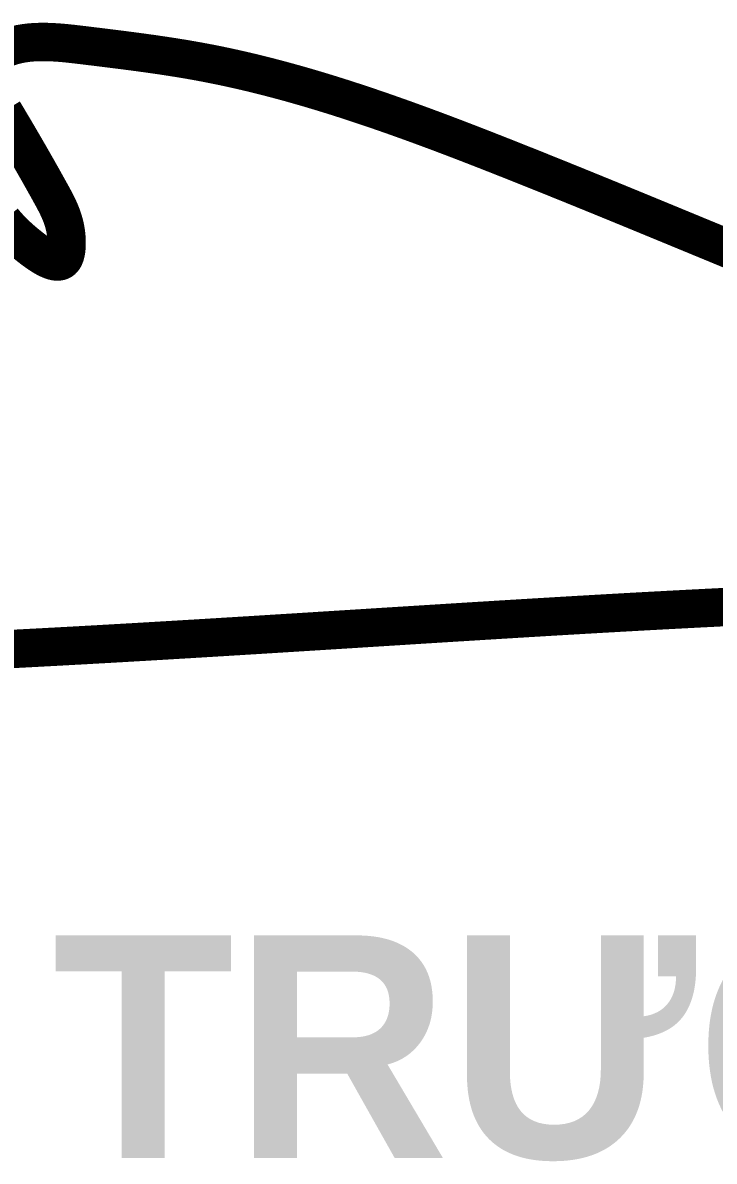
# Model space of a CAD drawing. Header units: millimetres. Extents: x -85362 to 12792, y -54701 to -36522.
# Drawn here: x 11226 to 11530, y -46456 to -45955 of the extents above; entities that cross this region are included whole.
import ezdxf
from ezdxf.enums import TextEntityAlignment as Align

# ---------------------------------------------------------------- set-up
doc = ezdxf.new("R2010")
doc.units = ezdxf.units.MM
doc.header["$MEASUREMENT"] = 0
for name, color, linetype, lineweight in [('LC ISO', 153, 'Continuous', 13), ('LC Net thay', 7, 'Continuous', 25), ('LC Text1', 3, 'Continuous', 20)]:
    doc.layers.add(name, color=color, linetype=linetype, lineweight=lineweight)
doc.styles.add('Khungten', font='', dxfattribs={"width": 0.9, "height": 5000})
doc.styles.add('Title', font='', dxfattribs={"width": 0.8})
doc.styles.add('VNAVANTH', font='', dxfattribs={"width": 0.6})
doc.styles.get('Khungten').set_extended_font_data('.VnAvantH')
doc.styles.get('Title').set_extended_font_data('.VnBlackH')
doc.styles.get('VNAVANTH').set_extended_font_data('.VnAvantH', bold=True)

# ---------------------------------------------------------------- blocks, each defined once
blk = doc.blocks.new('Mr. Giang')
at = {"layer": 'LC ISO', "const_width": 50}
for points in [[(1605.036862389057, 521.0381504142917), (1605.926793630472, 519.5568221229369), (1606.962000939723, 517.8316389669209), (1607.922809191562, 516.2285420870564), (1608.882435312479, 514.6255823968484), (1609.840867505131, 513.0227776077747), (1610.798093972176, 511.4201454313425), (1611.75410291627, 509.8177035790298), (1612.70888254007, 508.2154697623295), (1613.662421046234, 506.6134616927341), (1614.61470663741, 505.0116970817231), (1615.565727516267, 503.4101936408164), (1616.515471885451, 501.8089690814643), (1617.463927947621, 500.2080411151887), (1618.411083905436, 498.6074274534675), (1619.356927961547, 497.0071458077941), (1620.301448318615, 495.4072138896457), (1621.244633179292, 493.8076494105306), (1622.186470746241, 492.2084700819404), (1623.126949222116, 490.609693615354), (1624.066056809567, 489.0113377222648), (1625.003781711258, 487.413420114179), (1625.940112129841, 485.8159585025609), (1626.875036267973, 484.218970598918), (1627.808542328312, 482.6224741147274), (1628.740618513511, 481.0264867614978), (1629.671253026228, 479.4310262507071), (1630.600434069122, 477.8361102938472), (1631.528149844845, 476.2417566024117), (1632.454388556055, 474.6479828878933), (1633.379138405411, 473.0548068617694), (1634.302387595562, 471.4622462355489), (1635.224124329176, 469.8703187207227), (1636.144336808895, 468.2790420287561), (1637.063013237386, 466.6884338711553), (1637.980141817301, 465.0985119594283), (1638.895710751298, 463.5092940050383), (1639.809708242029, 461.9207977194787), (1640.722122492154, 460.3330408142562), (1641.632941704335, 458.7460410008632), (1642.542154081217, 457.1598159907646), (1643.44974782546, 455.5743834954671), (1644.355711139725, 453.9897612264631), (1645.260032226665, 452.4059668952456), (1646.162699288933, 450.8230182132934), (1647.063700529191, 449.2409328920983), (1647.963024150091, 447.6597286431685), (1648.860658354294, 446.0794231779813), (1649.756591344451, 444.5000342080156), (1650.650811323223, 442.9215794447785), (1651.543306493263, 441.3440765997628), (1652.434065057226, 439.767543384447), (1653.323075217772, 438.1919975103382), (1654.210325177557, 436.6174566888995), (1655.095803139233, 435.0439386316391), (1655.979497305462, 433.4714610500641), (1656.861395878896, 431.9000416556231), (1657.741487062193, 430.3296981598533), (1658.61975905801, 428.760448274203), (1659.496200068999, 427.1923097101952), (1660.370798297826, 425.6253001793062), (1661.243541947134, 424.0594373930164), (1662.114419219591, 422.4947390628463), (1662.983418317845, 420.9312229002456), (1663.850527444562, 419.3689066167498), (1664.715734802384, 417.8078079238099), (1665.579028593982, 416.2479445329457), (1666.714209776401, 414.1934126199679), (1667.299767563013, 413.1319416083433), (1668.156398795847, 411.5751490692816), (1669.009134714617, 410.0179775957045), (1669.856813127312, 408.4594428565308), (1670.698271841904, 406.898560520652), (1671.53234866637, 405.3343462569596), (1672.357881408688, 403.7658157343444), (1673.173707876838, 402.1919846217115), (1673.978665878797, 400.6118685879518), (1674.771593222541, 399.0244833019714), (1675.551327716044, 397.4288444326471), (1676.316707167289, 395.8239676488689), (1677.066569384249, 394.2088686195581), (1677.799752174907, 392.5825630136046), (1678.515093347236, 390.9440664999001), (1679.211430709212, 389.2923947473212), (1679.887602068819, 387.6265634248018), (1680.542445234028, 385.9455882012044), (1681.174798012817, 384.2484847454348), (1681.783498213169, 382.534268726398), (1682.367383643055, 380.8019558129707), (1682.925292110458, 379.0505616740726), (1683.45606142335, 377.2791019785811), (1683.958529389711, 375.4865923954013), (1684.431533817518, 373.6720485934241), (1684.873912514749, 371.8344862415406), (1685.284503289386, 369.9729210086556), (1685.662143949397, 368.0863685636618), (1686.005672302764, 366.173844575449), (1686.313926157467, 364.234364712923), (1686.585743321481, 362.2669446449747), (1686.819961602783, 360.2706000404955), (1687.015418809347, 358.2443465683765), (1687.170952749159, 356.1871998975373), (1687.295685843655, 353.8603755561825), (1687.357231378094, 351.9782428984325), (1687.382824979758, 349.8393588608556), (1687.357835177313, 347.6973204432222), (1687.277914349826, 345.5679285255692), (1687.138714876349, 343.466983987921), (1686.935889135944, 341.4102877103147), (1686.665089507676, 339.4136405728019), (1686.321968370595, 337.4928434553927), (1685.902178103765, 335.6636972381386), (1685.401371086244, 333.9420028010628), (1684.815199697092, 332.3435610242034), (1684.139316315368, 330.8841727875979), (1683.369373320137, 329.5796389712835), (1682.501023090448, 328.4457604552845), (1681.914527889183, 327.838407212345), (1680.456160767978, 326.742609569184), (1679.284813883684, 326.1720398374735), (1678.021712935886, 325.7782589825484), (1676.672598847597, 325.5531217480709), (1675.243212541811, 325.488482877706), (1673.739294941543, 325.5761971151008), (1672.166586969797, 325.8081192039338), (1670.530829549574, 326.1761038878396), (1668.837763603881, 326.6720059104812), (1667.093130055724, 327.287680015537), (1665.302669828113, 328.0149809466545), (1663.472123844047, 328.8457634474834), (1661.607233026535, 329.7718822617015), (1659.713738298585, 330.7851921329569), (1657.797380583198, 331.8775478049139), (1655.863900803383, 333.0408040212349), (1653.91903988214, 334.2668155255548), (1651.968538742483, 335.5474370615655), (1650.018138307413, 336.874523372916), (1648.073579499929, 338.2399292032559), (1646.14060324305, 339.6355092962468), (1644.224950459775, 341.0531183955671), (1642.332362073109, 342.4846112448516), (1640.468579006055, 343.9218425877636), (1639.488213600718, 344.6879848697622), (1636.847016673202, 346.7854054181922), (1635.091411100761, 348.2077595348992), (1633.371736818696, 349.6242217978931), (1631.687313898165, 351.035140672741), (1630.037462410304, 352.4408646249688), (1628.421502426276, 353.8417421201424), (1626.838754017223, 355.2381216238169), (1625.2885372543, 356.6303516015442), (1623.770172208656, 358.0187805188781), (1622.28297895144, 359.4037568413723), (1620.826277553804, 360.785629034565), (1619.399388086895, 362.1647455640244), (1618.00163062187, 363.5414548953032), (1616.632325229876, 364.9161054939552), (1615.290791982061, 366.2890458255337), (1613.976350949576, 367.6606243555775), (1612.688322203571, 369.0311895496397), (1611.426025815204, 370.401089873302), (1610.188781855615, 371.7706737920898), (1608.975910395957, 373.140289771556), (1607.786731507381, 374.5102862772686), (1606.620565261044, 375.8810117747797), (1605.476731728084, 377.25281472963), (1604.354550979661, 378.6260436073708)], [(1603.826699612464, 601.6467170866301), (1605.476848325513, 602.3753396469281), (1607.138535172209, 603.0706828100883), (1608.811506718095, 603.7333333895674), (1610.495509528713, 604.3638781988068), (1612.190290169597, 604.962904051235), (1613.895595206297, 605.5309977603072), (1615.611171204347, 606.0687461394514), (1617.336764729291, 606.5767360021389), (1619.07212234667, 607.0555541617966), (1620.816990622026, 607.5057874318513), (1622.571116120896, 607.9280226257761), (1624.334245408828, 608.3228465569955), (1626.106125051354, 608.6908460389539), (1627.886501614025, 609.0326078851058), (1629.675121662373, 609.3487189088803), (1631.47173176194, 609.6397659237186), (1633.276078478276, 609.9063357430912), (1635.087908376911, 610.1490151803971), (1636.906968023392, 610.3683910491216), (1638.733003983261, 610.5650501626772), (1640.565762822052, 610.7395793345211), (1642.404991105315, 610.8925653780941), (1644.250435398583, 611.0245951068396), (1646.101842267402, 611.1362553341985), (1647.958958277315, 611.2281328736269), (1649.821529993853, 611.3008145385393), (1651.689303982569, 611.3548871424046), (1653.562026808995, 611.390937498652), (1655.439445038679, 611.4095524207366), (1657.321305237157, 611.4113187220867), (1659.207353969969, 611.3968232161437), (1661.097337802663, 611.3666527163787), (1662.991003300775, 611.3213940362041), (1664.888097029846, 611.2616339890774), (1666.788365555414, 611.1879593884403), (1668.691555443025, 611.1009570477195), (1670.597413258222, 611.0012137803858), (1672.505685566537, 610.8893163998682), (1674.416118933519, 610.7658517196071), (1676.328459924707, 610.6314065530446), (1678.242455105643, 610.4865677136372), (1680.157851041865, 610.331922014813), (1682.074394298918, 610.1680562700271), (1683.991831442336, 609.9955572927088), (1685.909909037664, 609.8150118962988), (1687.828373650448, 609.6270068942677), (1689.746971846221, 609.4321291000292), (1691.665450190531, 609.2309653270388), (1693.583555248913, 609.0241023887397), (1695.501033586909, 608.8121270985587), (1697.417631770063, 608.5956262699667), (1699.333096363912, 608.3751867163912), (1701.247173934004, 608.1513952512737), (1703.159611045873, 607.9248386880706), (1705.070154265065, 607.6961038402103), (1706.978550157111, 607.4657775211342), (1708.884545287565, 607.2344465442984), (1711.426579375722, 606.9248619724262), (1712.688333531522, 606.7710874488148), (1714.5858121296, 606.5398151384131), (1716.480353685975, 606.3088483192355), (1718.371991682733, 606.0781505819186), (1720.260759601972, 605.8476855171555), (1722.146690925787, 605.6174167155812), (1724.029819136265, 605.3873077678757), (1725.910177715501, 605.1573222646884), (1727.787800145593, 604.9274237966983), (1729.662719908634, 604.6975759545699), (1731.534970486711, 604.4677423289536), (1733.404585361923, 604.2378865105136), (1735.271598016359, 604.0079720899148), (1737.136041932114, 603.7779626578213), (1738.997950591288, 603.5478218049116), (1740.857357475962, 603.3175131218227), (1742.714296068239, 603.0870001992319), (1744.568799850212, 602.8562466278045), (1746.420902303969, 602.6252159982055), (1748.270636911605, 602.3938719010841), (1750.118037155216, 602.1621779271054), (1751.963136516896, 601.9300976669472), (1753.805968478731, 601.6975947112619), (1755.64656652282, 601.464632650712), (1757.484964131259, 601.231175075962), (1759.321194786135, 600.9971855776778), (1761.155291969543, 600.7626277465231), (1762.987289163583, 600.5274651731618), (1764.817219850341, 600.2916614482592), (1766.645117511911, 600.0551801624649), (1768.471015630387, 599.8179849064588), (1770.294947687864, 599.5800392708902), (1772.116947166435, 599.3413068464231), (1773.937047548194, 599.101751223737), (1775.755282315232, 598.8613359934823), (1777.571684949642, 598.6200247463235), (1779.386288933517, 598.3777810729102), (1781.199127748959, 598.1345685639353), (1783.010234878051, 597.8903508100498), (1784.819643802889, 597.6450914019035), (1786.627388005564, 597.3987539301615), (1788.433500968178, 597.1513019855158), (1790.238016172817, 596.9026991585886), (1792.040967101576, 596.6529090400727), (1793.842387236548, 596.401895220619), (1795.642310059828, 596.1496212909058), (1797.440769053509, 595.8960508415682), (1799.237797699681, 595.6411474632869), (1801.033429480443, 595.3848747467241), (1802.827697877884, 595.127196282546), (1804.620636374096, 594.8680756614172), (1806.41227845118, 594.607476473986), (1808.202657591217, 594.3453623109197), (1809.991807276315, 594.0816967628941), (1811.779760988555, 593.8164434205614), (1813.56655221004, 593.5495658745997), (1815.352214422855, 593.2810277156448), (1817.136781109097, 593.0107925343909), (1818.92028575086, 592.738823921472), (1820.702761830238, 592.4650854675829), (1822.484242829325, 592.1895407633579), (1824.264762230208, 591.9121533994776), (1826.044353514988, 591.6328869665904), (1827.823050165752, 591.3517050553767), (1829.600885664597, 591.0685712564857), (1831.377893493619, 590.7834491605815), (1833.154107134906, 590.4963023583441), (1834.92956007055, 590.2070944404088), (1836.704285782651, 589.915788997469), (1838.478317753301, 589.6223496201592), (1840.251689464589, 589.3267398991748), (1842.024434398613, 589.0289234251495), (1843.796586037464, 588.7288637887634), (1845.568177863232, 588.4265245806669), (1847.339243358018, 588.1218693915378), (1849.109816003909, 587.8148618120265), (1850.879929283, 587.505465432798), (1852.649616677385, 587.1936438445164), (1854.418911669158, 586.8793606378608), (1856.187847740414, 586.5625794034811), (1857.956458373242, 586.2432637320273), (1859.724777049734, 585.9213772141788), (1861.492837251991, 585.5968834405996), (1863.2606724621, 585.2697460019547), (1865.028316162158, 584.9399284888934), (1866.795801834255, 584.6073944920811), (1867.746082426638, 584.4274633343955), (1870.33041500684, 583.9340561513202), (1872.097559490435, 583.5932476274763), (1873.864594755483, 583.2496938760153), (1875.631519715531, 582.9034059604296), (1877.398333284128, 582.5543949441808), (1879.165034374824, 582.2026718907609), (1880.931621901174, 581.8482478636604), (1882.698094776722, 581.4911339263576), (1884.464451915016, 581.1313411423289), (1886.230692229609, 580.7688805750659), (1887.996814634058, 580.4037632880593), (1889.762818041898, 580.0360003447729), (1891.52870136669, 579.665602808697), (1893.294463521977, 579.292581743324), (1895.060103421315, 578.9169482121301), (1896.82561997825, 578.5387132786072), (1898.591012106328, 578.1578880062182), (1900.356278719104, 577.7744834584537), (1902.121418730127, 577.3885106988059), (1903.886431052949, 576.9999807907652), (1905.651314601115, 576.6089047977807), (1907.416068288174, 576.215293783373), (1909.180691027678, 575.819158811004), (1910.945181733178, 575.4205109441502), (1912.709539318223, 575.0193612463186), (1914.473762696363, 574.6157207809854), (1916.237850781144, 574.209600611614), (1918.001802486122, 573.8010118017091), (1919.765616724841, 573.3899654147492), (1921.529292410853, 572.9764725142097), (1923.292828457709, 572.560544163583), (1925.056223778954, 572.1421914263321), (1926.819477288142, 571.7214253659765), (1928.582587898823, 571.2982570459642), (1930.345554524544, 570.872697529802), (1932.108376078855, 570.4447578809516), (1933.871051475311, 570.0144491629187), (1935.633579627453, 569.581782439167), (1937.395959448839, 569.1467687732015), (1939.158189853013, 568.7094192284851), (1940.920269753526, 568.2697448685092), (1942.68219806393, 567.8277567567504), (1944.443973697769, 567.3834659566862), (1946.205595568599, 566.9368835318226), (1947.96706258997, 566.4880205456359), (1949.728373675424, 566.0368880615897), (1951.489527738519, 565.5834971431889), (1953.250523692798, 565.1278588539112), (1955.011360451816, 564.6699842572332), (1956.772036929122, 564.2098844166464), (1958.532552038265, 563.7475703956277), (1960.292904692792, 563.2830532576545), (1962.053093806254, 562.8163440662181), (1963.813118292205, 562.3474538848095), (1965.572977064187, 561.876393776892), (1967.332669035756, 561.4031748059708), (1969.092193120459, 560.9278080355091), (1970.851548231848, 560.4503045289978), (1972.610733283469, 559.9706753499288), (1974.369747188872, 559.4889315617645), (1976.128588861612, 559.0050842280102), (1977.887257215233, 558.5191444121294), (1979.645751163286, 558.0311231776277), (1981.404069619322, 557.5410315879674), (1983.16221149689, 557.0488807066401), (1984.920175709542, 556.554681597137), (1986.677961170821, 556.0584453229214), (1988.435566794285, 555.5601829474838), (1990.192991493479, 555.0599055343307), (1991.950234181953, 554.55762414691), (1993.707293773258, 554.0533498487277), (1995.464169180941, 553.5470937032462), (1997.220859318557, 553.0388667739712), (1998.977363099649, 552.5286801243807), (2000.733679437773, 552.0165448179505), (2002.489807246473, 551.5024719181583), (2004.245745439302, 550.9864724885099), (2006.001492929807, 550.4685575924534), (2007.757048631544, 549.9487382935085), (2009.512411458056, 549.4270256551389), (2011.267580322897, 548.9034307408349), (2013.02255413961, 548.3779646140604), (2014.777331821756, 547.8506383383342), (2016.531912282872, 547.321462977106), (2018.286294436518, 546.7904495938656), (2020.040477196238, 546.2576092521203), (2021.794459475584, 545.7229530153172), (2023.548240188106, 545.1864919469772), (2025.301818247349, 544.6482371105486), (2027.055192566869, 544.1081995695221), (2028.808362060214, 543.5663903874042), (2030.561325640934, 543.0228206276568), (2032.314082222572, 542.4775013537582), (2034.066630718685, 541.9304436292132), (2035.818970042824, 541.3816585174845), (2037.571099108533, 540.8311570820783), (2039.323016829366, 540.2789503864421), (2041.074722118868, 539.7250494940974), (2042.826213890592, 539.1694654684911), (2044.577491058089, 538.6122093731443), (2046.328552534906, 538.0532922715046), (2048.079397234594, 537.4927252270784), (2049.830024070704, 536.9305193033421), (2051.580431956781, 536.3666855637732), (2053.330619806378, 535.8012350718632), (2055.080586533046, 535.2341788910888), (2056.830331050331, 534.6655280849418), (2058.579852271786, 534.0952937168839), (2060.329149110958, 533.5234868504223), (2062.078220481401, 532.9501185490326), (2063.827065296662, 532.3751998762074), (2065.575682470288, 531.7987418953942), (2067.324070915834, 531.220755670128), (2069.072229546846, 530.6412522638423), (2070.820157276874, 530.0602427400579), (2072.567853019469, 529.4777381622367), (2074.315315688178, 528.893749593856), (2076.062544196554, 528.3082880984219), (2077.809537458145, 527.7213647394115), (2079.556294386502, 527.1329905802866), (2081.30281389517, 526.543176684554), (2083.049094897709, 525.9519341156896), (2084.795136307657, 525.3592739371718), (2086.540937038571, 524.7652072124911), (2088.286496004001, 524.169745005139), (2090.031812117489, 523.5728983785639), (2091.776884292593, 522.9746783962862), (2093.52171144286, 522.3750961217678), (2095.266292481838, 521.7741626185011), (2097.010626323078, 521.1718889499625), (2098.754711880129, 520.5682861796438), (2100.498548066544, 519.9633653710214), (2102.242133795867, 519.3571375875729), (2103.985467981655, 518.7496138928034), (2105.728549537446, 518.1408053501627), (2107.471377376804, 517.5307230231695), (2109.213950413269, 516.9193779752725), (2110.956267560397, 516.3067812699917), (2112.69832773173, 515.6929439707756), (2114.440129840823, 515.0778771411306), (2116.181672801224, 514.4615918445181), (2117.922955526483, 513.844099144445), (2119.663976930153, 513.2254101043873), (2121.404735925777, 512.6055357878084), (2123.145231426914, 511.9844872582277), (2124.885462347103, 511.3622755790947), (2126.625427599897, 510.7389118139005), (2128.365126098854, 510.1144070261498), (2130.10455675751, 509.488772279292), (2131.843718489428, 508.8620186368466), (2133.582610208146, 508.2341571622626), (2135.321230827223, 507.6051989190451), (2137.059579260202, 506.975154970657), (2138.797654420639, 506.3440363806035), (2140.53545522208, 505.7118542123628), (2142.272980578072, 505.0786195294117), (2144.010229402168, 504.4443433952263), (2145.747200607922, 503.8090368733128), (2147.483893108874, 503.1727110271344), (2149.22030581858, 502.535376920182), (2150.956437650589, 501.8970456159331), (2152.692287518448, 501.257728177864), (2154.427854335712, 500.6174356694808), (2156.163137015927, 499.9761791542462), (2157.898134472642, 499.3339696956666), (2159.632845619408, 498.690818357189), (2161.367269369772, 498.0467362023204), (2163.101404637289, 497.4017342945516), (2164.835250335508, 496.7558236973449), (2166.568805377972, 496.1090154741926), (2168.302068678239, 495.4613206885855), (2170.035039149855, 494.812750404001), (2171.767715706366, 494.1633156839014), (2173.50009726133, 493.5130275918069), (2175.232182728289, 492.8618971911804), (2176.963971020797, 492.2099355454989), (2178.695461052403, 491.5571537182532), (2180.426651736655, 490.9035627729357), (2182.157541987104, 490.2491737730084), (2183.888130717301, 489.5939977819774), (2185.618416840793, 488.9380458633053), (2187.34839927113, 488.2813290804831), (2189.078076921864, 487.6238584970025), (2190.807448706541, 486.9656451763412), (2192.536513538718, 486.3067001819747), (2194.265270331937, 485.6470345773956), (2195.99371799975, 484.986659426081), (2197.721855455703, 484.3255857915078), (2199.449681613358, 483.6638247371806), (2201.17719538625, 483.0013873265639), (2202.904395687939, 482.3382846231476), (2204.631281431966, 481.6745276904099), (2206.35785153189, 481.0101275918415), (2208.084104901254, 480.3450953909194), (2209.810040453611, 479.6794421511211), (2211.535657102513, 479.0131789359512), (2213.260953761502, 478.3463168088743), (2214.98592934413, 477.6788668333663), (2216.710582763953, 477.0108400729326), (2218.434912934514, 476.3422475910369), (2220.158918769368, 475.6731004511839), (2221.882599182059, 475.0034097168373), (2223.605953086143, 474.3331864514873), (2225.32897939516, 473.6624417186123), (2227.05167702267, 472.9911865817028), (2228.774044882218, 472.319432104236), (2230.496081887351, 471.6471893496891), (2232.217786951624, 470.974469381568), (2233.939158988586, 470.3012832633348), (2235.660196911785, 469.6276420584668), (2237.380899634768, 468.9535568304702), (2239.101266071089, 468.2790386428217), (2240.821295134301, 467.6040985589979), (2242.540985737945, 466.9287476424765), (2244.260336795573, 466.2529969567487), (2245.979347220743, 465.5768575653054), (2247.69801592699, 464.9003405316108), (2249.416341827879, 464.2234569191684), (2251.134323836947, 463.5462177914428), (2252.851960867752, 462.8686342119244), (2254.569251833838, 462.1907172440909), (2256.286195648761, 461.5124779514475), (2258.002791226064, 460.8339273974425), (2259.719037479303, 460.1550766455964), (2261.434933322022, 459.4759367593574), (2263.150477667774, 458.796518802231), (2264.865669430108, 458.1168338376947), (2266.95905725699, 457.2867439528197), (2268.294991143493, 456.7567064021202), (2270.009121742121, 456.0762787466874), (2271.722901836822, 455.395611681838), (2273.436333952438, 454.7147069097201), (2275.149420613812, 454.0335661324366), (2276.862164345786, 453.352191052136), (2278.574567673201, 452.6705833709507), (2280.286633120898, 451.9887447909999), (2281.998363213721, 451.3066770144158), (2283.709760476513, 450.6243817433313), (2285.420827434114, 449.9418606798798), (2287.131566611365, 449.2591155261653), (2288.841980533109, 448.57614798435), (2290.552071724187, 447.8929597565523), (2292.261842709445, 447.2095525449044), (2293.971296013721, 446.5259280515256), (2295.680434161855, 445.842087978549), (2297.389259678693, 445.1580340281074), (2299.097775089079, 444.4737679023328), (2300.805982917852, 443.7892913033592), (2302.513885689849, 443.1046059333058), (2304.221485929921, 442.4197134943039), (2305.928786162903, 441.7346156884731), (2307.635788913638, 441.0493142179609), (2309.342496706975, 440.3638107848994), (2311.048912067746, 439.6781070914082), (2312.755037520799, 438.9922048396194), (2314.460875590975, 438.3061057316519), (2316.166428803113, 437.6198114696537), (2317.871699682059, 436.9333237557422), (2319.576690752653, 436.2466442920508), (2321.281404539738, 435.5597747807129), (2322.985843568154, 434.8727169238466), (2324.690010362742, 434.1854724235851), (2326.393907448348, 433.4980429820761), (2328.097537349813, 432.8104303014371), (2329.80090259198, 432.1226360837871), (2331.504005699684, 431.4346620312599), (2333.206849197776, 430.7465098460019), (2334.909435611091, 430.0581812301177), (2336.611767464473, 429.3696778857546), (2338.313847282767, 428.6810015150456), (2340.015677590812, 427.9921538201093), (2341.717260913448, 427.3031365030641), (2343.418599775527, 426.6139512660712), (2345.119696701878, 425.924599811236), (2346.820554217348, 425.2350838406908), (2348.52117484678, 424.5454050565834), (2350.221561115018, 423.8555651610168), (2351.921715546899, 423.1655658561397), (2353.621640667267, 422.47540884407), (2355.321339000965, 421.7850958269404), (2357.020813072834, 421.0946285068993), (2358.720065407715, 420.4040085860501), (2360.419098530455, 419.7132377665252), (2362.117914965887, 419.0223177504736), (2363.81651723886, 418.3312502399982), (2365.514907874216, 417.6400369372606), (2367.213089396792, 416.9486795443511), (2368.911064331437, 416.2571797634463), (2370.608835202985, 415.5655392966353), (2372.306404536281, 414.8737598460658), (2374.003774856171, 414.1818431138701), (2375.700948687489, 413.4897908021681), (2377.397928555086, 412.7976046130912), (2379.0947169838, 412.105286248773), (2380.791316498468, 411.4128374113473), (2382.48772962394, 410.7202598029313), (2384.183958885053, 410.027555125659), (2385.88000680665, 409.3347250816773), (2387.575875913574, 408.6417713730902), (2389.271568730666, 407.9486957020308), (2390.967087782768, 407.255499770647), (2392.662435594723, 406.5621852810567), (2394.357614691374, 405.8687539353927), (2396.052627597561, 405.1752074357889), (2397.747476838125, 404.4815474843627), (2399.442164937908, 403.7877757832482), (2401.136694421753, 403.093894034578), (2402.831067814501, 402.3999039404701), (2404.525287640996, 401.7058072030725), (2406.219356426081, 401.0116055245031), (2407.913276694591, 400.3173006069105), (2409.607050971376, 399.6228941523975), (2411.300681781273, 398.9283878630978), (2412.994171649128, 398.2337834411586), (2414.687523099779, 397.5390825886985), (2416.380738658067, 396.844287007836), (2418.073820848841, 396.1493984007329), (2419.766772196936, 395.454418469479), (2421.459595227197, 394.7593489162359), (2423.152292464468, 394.064191443122), (2424.844866433584, 393.3689477522567), (2426.537319659393, 392.6736195457867), (2428.229654666736, 391.9782085258304), (2429.921873980451, 391.2827163945215), (2431.613980125387, 390.5871448539922), (2433.305975626383, 389.8914956063756), (2434.997863008275, 389.1957703537765), (2436.689644795912, 388.4999707983562), (2438.381323514133, 387.8040986422187), (2440.072901687783, 387.108155587526), (2441.764381841702, 386.4121433363676), (2443.455766500729, 385.7160635909061), (2445.147058189708, 385.0199180532446), (2446.838259433489, 384.3237084255448), (2448.529372756899, 383.6274364098978), (2450.220400684789, 382.9311037084643), (2451.911345742002, 382.2347120233626), (2453.602210453377, 381.5382630567267), (2455.292997343753, 380.8417585106749), (2456.98370893798, 380.1452000873392), (2458.674347760893, 379.4485894888678), (2460.364916337337, 378.751928417365), (2462.055417192149, 378.0552185749783), (2463.745852850184, 377.3584616638391), (2465.436225836268, 376.6616593860537), (2467.126538675251, 375.9648134437828), (2468.816793891978, 375.2679255391301), (2470.50699401128, 374.5709973742299), (2472.197141558013, 373.8740306512278), (2473.887239057007, 373.1770270722445), (2475.577289033109, 372.4799883393967), (2477.267294011165, 371.7829161548322), (2478.957256516012, 371.0858122206847), (2480.647179072491, 370.3886782390577), (2482.337064205443, 369.6915159120991), (2484.026914439715, 368.9943269419414), (2485.716732300148, 368.2971130307032), (2487.406520311584, 367.5998758805318), (2489.096280998858, 366.902617193532), (2490.786016886821, 366.2053386718504), (2492.475730500311, 365.5080420176056), (2494.16542436417, 364.8107289329459), (2495.855101003241, 364.1134011199889), (2497.544762942365, 363.4160602808529), (2499.234412706382, 362.7187081176868), (2500.924052820139, 362.0213463326075), (2502.613685808472, 361.3239766277491), (2504.30331419623, 360.6266007052583), (2505.992940508249, 359.9292202672248), (2507.682567269373, 359.231837015811), (2509.372197004443, 358.5344526531496), (2511.061832238304, 357.8370688813445), (2512.751475495797, 357.1396874025429), (2514.441129301757, 356.4423099188645), (2516.130796181035, 355.7449381324411), (2517.820478658473, 355.04757374542), (2519.510179258903, 354.3502184599066), (2521.199900507179, 353.6528739780468), (2522.889644928133, 352.9555420019607), (2524.579415046614, 352.2582242337796), (2526.269213387462, 351.5609223756375), (2527.959042475518, 350.863638129667), (2529.648904835625, 350.1663731979868), (2531.338802992621, 349.4691292827304), (2533.028739471356, 348.7719080860295), (2534.718716796664, 348.0747113100184), (2536.408737493389, 347.377540656815), (2538.098804086376, 346.6803978285518), (2539.788919100468, 345.9832845273768), (2541.4790850605, 345.2862024553942), (2543.169304491317, 344.5891533147517), (2544.859579917764, 343.8921388075672), (2546.549913864682, 343.1951606359733), (2548.240308856907, 342.4982205020896), (2549.930767419292, 341.8013201080768), (2551.621292076671, 341.10446115604), (2553.311885353887, 340.4076453481119), (2555.002549775781, 339.7108743864256), (2556.693287867196, 339.0141499730991)], [(1603.906416451431, -179.6458934344409), (1614.806573405018, -179.0877741770673), (1625.708458281879, -178.5237468907144), (1636.611943578606, -177.9539539210091), (1647.51690179178, -177.3785376136075), (1658.423205417999, -176.7976403141656), (1669.330726953845, -176.211404368325), (1680.239338895906, -175.6199721217563), (1691.148913740773, -175.0234859200864), (1702.059323985035, -174.4220881089714), (1712.970442125279, -173.8159210340673), (1723.88214065809, -173.2051270410302), (1734.79429208006, -172.5898484754871), (1745.70676888778, -171.9702276831085), (1756.619443577831, -171.3464070095361), (1767.532188646805, -170.7185288004111), (1778.444876591289, -170.0867354014044), (1789.357379907877, -169.4511691581429), (1800.269571093148, -168.8119724162971), (1811.181322643697, -168.1692875215085), (1822.092507056113, -167.5232568194187), (1833.002996826977, -166.8740226556984), (1843.912664452884, -166.2217273759743), (1854.821382430422, -165.5665133259026), (1865.729023256175, -164.9085228511394), (1876.635459426732, -164.2478982973407), (1887.540563438684, -163.5847820101335), (1898.44420778862, -162.9193163351883), (1909.346264973126, -162.2516436181613), (1920.246607488789, -161.5819062046794), (1931.145107832202, -160.9102464403986), (1942.041638499948, -160.2368066709751), (1952.936071988617, -159.5617292420502), (1963.828280794798, -158.8851564992947), (1974.718137415079, -158.2072307883354), (1985.605514346051, -157.5280944548285), (1996.490284084295, -156.84788984443), (2007.372319126407, -156.1667593027814), (2018.251491968971, -155.4848451755388), (2029.127675108575, -154.8022898083582), (2040.000741041811, -154.1192355468811), (2050.870562265263, -153.4358247367491), (2061.73701127552, -152.7521997236327), (2069.156364800001, -152.2852607999957), (2083.459375833572, -151.3848805354501), (2094.315357423839, -150.7014850539708), (2105.16802388939, -150.0184694858035), (2116.017492479725, -149.3359868512634), (2126.863880444344, -148.6541901707242), (2137.707305032745, -147.9732324645156), (2148.54788349443, -147.2932667529967), (2159.385733078892, -146.6144460564974), (2170.220971035636, -145.9369233953912), (2181.053714614158, -145.2608517899935), (2191.884081063956, -144.5863842606777), (2202.712187634534, -143.9136738277739), (2213.538151575387, -143.2428735116409), (2224.362090136015, -142.5741363326088), (2235.184120565915, -141.9076153110509), (2246.004360114592, -141.2434634672827), (2256.822926031538, -140.5818338216777), (2267.639935566258, -139.9228793945658), (2278.45550596825, -139.266753206306), (2289.26975448701, -138.6136082772282), (2300.082798372037, -137.9635976277059), (2310.894754872836, -137.3168742780545), (2321.7057412389, -136.6735912486474), (2332.515874719727, -136.0339015598147), (2343.325272564824, -135.3979582319007), (2354.134052023684, -134.7659142852644), (2364.942330345806, -134.1379227402649), (2375.750224780695, -133.5141366172174), (2386.55785257784, -132.894708936481), (2397.365330986751, -132.2797927184147), (2408.172777256917, -131.6695409833483), (2418.980308637845, -131.0641067516408), (2429.78804237903, -130.4636430436367), (2440.596095729972, -129.8683028796804), (2451.404585940174, -129.2782392801164), (2462.213630259128, -128.6936052652891), (2473.023345936337, -128.1145538555575), (2487.000588800001, -127.3744127999962), (2494.645252401013, -126.9737926353264), (2505.45758156513, -126.4121679814416), (2516.270820387832, -125.8562078829564), (2527.084950977231, -125.3057548124489), (2537.899955441444, -124.7606512424682), (2548.715815888576, -124.220739645607), (2559.532514426748, -123.6858624943998)]]:
    blk.add_lwpolyline(points, dxfattribs=at)
blk = doc.blocks.new('lcdi fix')
at = {"layer": 'LC ISO', "xscale": 0.5517597207315703, "yscale": 0.5517597207315703, "zscale": 0.5517597207315703}
blk.add_blockref('Mr. Giang', (37341.11911460015, -913.1856493372065), dxfattribs=at)
at = {"color": 7, "style": 'VNAVANTH'}
blk.add_text('ths. bïi tr\xadêng giang', height=159.9999190174193, dxfattribs=at).set_placement((38637.86452103486, -1377.726442066195), align=Align.CENTER)
at = {"color": 7, "style": 'Khungten', "width": 0.8}
for tag, p in [('REVISION', (39498.75262445211, -10746.30400287262)), ('NGAYHT', (39546.07413610816, -11609.37096477947))]:
    blk.add_attdef(tag, text='', height=199.998925739526, dxfattribs=at).set_placement(p, align=Align.CENTER)
at = {"layer": 'LC Text1', "style": 'Title', "width": 1.485915225563209}
for tag, p, p2 in [('TENBANVE1', (36912.65764533643, -8885.76028375668), (40339.14495578283, -8885.76028375668)), ('TENBANVE2', (36912.65764533643, -9562.465611093683), (40339.14495578283, -9562.465611093683))]:
    blk.add_attdef(tag, text='', height=249.9999942362083, dxfattribs=at).set_placement(p, p2, align=Align.FIT)
at = {"layer": 'LC Text1', "style": 'Title', "width": 0.7}
blk.add_attdef('SOBANVE', text='', height=249.9999935159641, dxfattribs=at).set_placement((39561.98223525286, -13896.18076664112), align=Align.CENTER)

msp = doc.modelspace()

# ---------------------------------------------------------------- block references
at = {"layer": 'LC Net thay', "xscale": 0.6120766616163446, "yscale": 0.6120766616163446, "zscale": 0.6120766616163446}
msp.add_blockref('lcdi fix', (-12180.29641525077, -45611.31087986301), dxfattribs=at)

doc.saveas('drawing.dxf')
